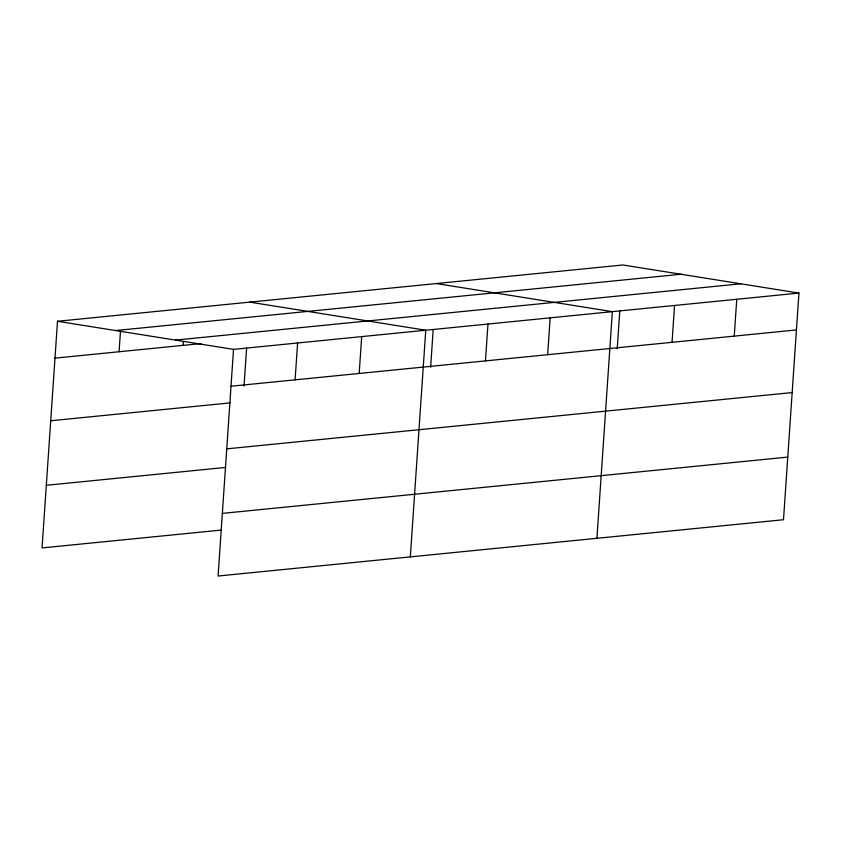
<?xml version="1.0" encoding="UTF-8"?>
<svg xmlns="http://www.w3.org/2000/svg" width="841" height="841" viewBox="0 0 841 841"><rect width="100%" height="100%" fill="white"/><g stroke="black" fill="none" stroke-linecap="round" stroke-linejoin="round"><path stroke-width="1.26" d="M798.95 293.078L233.525 349.372L218.082 576.022L783.497 519.727L798.95 293.078L622.918 264.978L57.503 321.273L42.05 547.922L221.477 530.061M119.075 351.748L120.452 331.417M183.149 345.367L183.412 341.551M244.027 385.966L246.613 348.121M295.096 379.848L297.609 342.991M359.181 373.467L361.693 336.61M410.324 556.879L425.767 330.229L249.745 302.129M430.624 367.38L433.199 329.546M485.457 360.894L487.969 324.037M547.649 354.702L550.161 317.845M596.91 538.303L612.364 311.654L436.332 283.554M617.21 348.805L619.785 310.97M672.043 342.319L674.556 305.462M734.246 336.127L736.758 299.27M115.595 330.545L681.01 274.25M175.443 340.1L740.858 283.806M54.991 358.129L201.094 343.58M231.012 386.229L796.438 329.935M50.723 420.763L230.15 402.892M226.744 448.863L792.169 392.568M46.318 485.289L225.745 467.428M222.35 513.388L787.765 457.094M57.503 321.273L233.525 349.372"/></g></svg>
